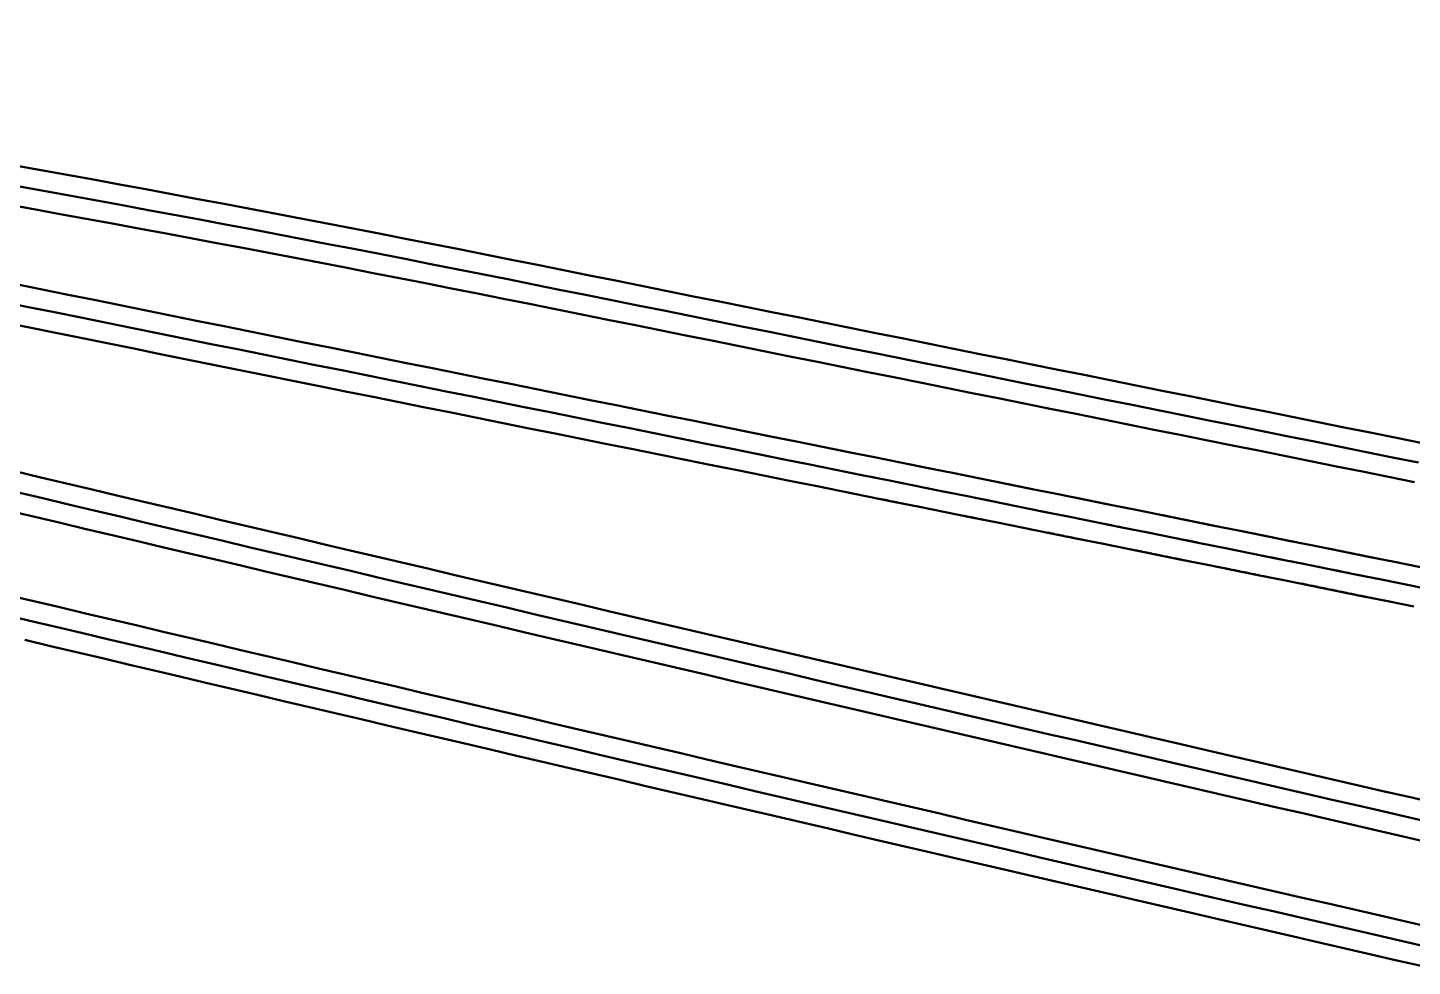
# Model space of a CAD drawing. Header units: millimetres. Extents: x 2688706 to 2690835, y 1254387 to 1255241.
# Drawn here: x 2689380.1 to 2689432.3, y 1254880.9 to 1254916.3 of the extents above; entities that cross this region are included whole.
import ezdxf

# ---------------------------------------------------------------- set-up
doc = ezdxf.new("R2010")
doc.units = ezdxf.units.MM
doc.linetypes.add('STRICHLINIE2', pattern=[0.375, 0.25, -0.125])
doc.linetypes.add('STRICHPUNKT', pattern=[1, 0.5, -0.25, 0, -0.25])
for name, color, linetype in [('A-GL-0017-_____', 1, 'STRICHPUNKT'), ('BS-TR-B-Gleisstrang-LinieGeometrie', 7, 'Continuous'), ('BS-TR-N-Gleisstrang-LinieGeometrie', 7, 'Continuous'), ('L-GL-0017-_____', 2, 'Continuous')]:
    doc.layers.add(name, color=color, linetype=linetype)

# ---------------------------------------------------------------- blocks, each defined once
blk = doc.blocks.new('Weiche-17')
at = {"layer": 'A-GL-0017-_____', "flags": 128}
blk.add_lwpolyline([(475.39812, 22.55147, 0.0004452805455237393), (477.4771005943918, 22.85154517415369, 0.0004311446533847599), (479.5555520255479, 23.15526402969025, 0.0004170087615903658), (481.6334852828953, 23.46250814016927, 0.0004028728696962567), (483.7109119553459, 23.77315915688483, 0.0003887369781241495), (485.7878442110915, 24.08709880788378, 0.0003746010866462676), (487.8642947774185, 24.40420889681944, 0.0003604651954677763), (489.9402769205422, 24.72437130164708, 0.000346329304144427), (492.0158044254583, 25.0474679731669, 0.0003321934130978907), (494.0908915758151, 25.37338093341981, 0.0003180575223168365), (496.1655531338057, 25.70199227392568, 0.0003039216313571017), (498.2398043200633, 26.0331841538751, 0.0002897857408567291), (500.3136607936083, 26.36683879799728, 0.0002756498503714833), (502.3871386317753, 26.70283849451734, 0.0002615139598900753), (504.4602543101777, 27.04106559287578, 0.0002473780694012016), (506.5330246826847, 27.38140250136327, 0.0002332421795430468), (508.6054669614134, 27.72373168464735, 0.0002191062894383296), (510.6775986967368, 28.06793566119826, 0.0002049703990757556), (512.7494377573062, 28.41389700061882, 0.0001908345093100122), (514.8210023100872, 28.7614983208845, 0.0001766986192637953), (516.8923108004108, 29.11062228549875, 0.0001625627293588324), (518.9633819320339, 29.46115160056984, 0.0001484268395837956), (521.0342346472154, 29.81296901181445, 0.0001342909503602223), (523.1048881068024, 30.16595730149421, 0.0001201550603784216), (525.175361670315, 30.5199992852883, 0.0001060191704923567), (527.2456748760712, 30.8749778091149, 9.188328155703875e-05), (529.3158474212829, 31.23077574589596, 7.774739182920805e-05), (531.3858991421828, 31.58727599228089, 6.361150216352739e-05), (533.4558499941514, 31.94436146532986, 4.947561254868681e-05), (535.5257200318508, 32.30191509916348, 3.533972297339609e-05), (537.5955293893616, 32.65981984158449, 2.120383169441323e-05), (539.6652982603255, 33.01795865067623, 7.067940432379707e-06), (541.73506, 33.37619), (576.2267308229154, 39.34672553160775)], format="xyb", dxfattribs=at)
at = {"layer": 'L-GL-0017-_____', "color": 7, "linetype": 'STRICHLINIE2', "lineweight": -3, "flags": 128}
for points in [[(515.5142607307691, 29.63874790143768, 0.0001069314060867551), (516.7673934966211, 29.85014623184088, 8.09323619928805e-06), (516.8704838064721, 29.86756153373901, 0.0001544694978695827), (518.8379837785657, 30.20059416298227, 0.0001484268395838899), (520.9083975033856, 30.55233699410246, 0.0001342909503602398), (522.9786538194329, 30.90525758195736, 0.0001201550603782491), (525.0487720748607, 31.25923880961182, 0.0001060191704924533), (527.1187717977676, 31.61416358327278, 9.188328155697176e-05), (529.1886726762965, 31.96991482904559, 7.774739182908091e-05), (531.2584945388053, 32.32637548966795, 6.361150216358988e-05), (533.3282573339882, 32.68342852120077, 4.94756125485988e-05), (535.3979811109959, 33.04095688965936, 3.533972297336911e-05), (537.4676859996521, 33.39884356766379, 2.120383169454261e-05), (539.5373921905366, 33.7569715310201, 7.067940432603238e-06), (541.6071423147696, 34.11520086987002), (576.0988076214436, 40.08573544661984, 0.0001943700836168629)], [(515.7650262549788, 28.15985670708663, 0.0001067980579275182), (517.0172281042015, 28.37109833915611, 8.102213706150686e-06), (517.120480786666, 28.38854107297084, 0.0001544605133527319), (519.0887800855013, 28.72170903815777, 0.0001484268395839022), (521.1600717910437, 29.07360102952634, 0.0001342909503602423), (523.2311223941701, 29.42665702103159, 0.0001201550603782523), (525.3019512657659, 29.78075976096352, 0.000106019170492445), (527.3725779543763, 30.13579203495738, 9.188328155696866e-05), (529.4430221662668, 30.49163666274762, 7.774739182907797e-05), (531.5133037455544, 30.84817649489196, 6.361150216358481e-05), (533.5834426543192, 31.2052944094612, 4.94756125486014e-05), (535.6534589526918, 31.56287330866689, 3.533972297336848e-05), (537.7233727790544, 31.92079611550253, 2.120383169453489e-05), (539.7932043301053, 32.27894577033294, 7.067940432593374e-06), (541.8629776852667, 32.63717913010623), (576.354654024392, 38.60771561657328, 0.0003281326467472081)]]:
    blk.add_lwpolyline(points, format="xyb", dxfattribs=at)

msp = doc.modelspace()

# ---------------------------------------------------------------- linework, layer by layer
at = {"layer": 'BS-TR-B-Gleisstrang-LinieGeometrie', "lineweight": 50}
for points in [[(2689379.84011408, 1254910.26521981, 454.732999818781), (2689380.81021827, 1254910.09023593, 454.736559704455), (2689381.78014037, 1254909.91424552, 454.74002241612), (2689382.74987933, 1254909.73724878, 454.74338795388), (2689383.71943411, 1254909.55924589, 454.746656317829), (2689384.68880366, 1254909.38023704, 454.749827508065), (2689385.65798695, 1254909.20022244, 454.7529015246799), (2689386.62698292, 1254909.01920227, 454.755878367762), (2689387.59579054, 1254908.83717672, 454.7587580374), (2689388.56440875, 1254908.654146, 454.761540533677), (2689389.53283653, 1254908.4701103, 454.764225856674), (2689390.50107282, 1254908.28506981, 454.76681400647), (2689391.46911659, 1254908.09902475, 454.769304983139), (2689392.43696678, 1254907.9119753, 454.771698786754), (2689393.40462237, 1254907.72392167, 454.773995417387), (2689394.3720823, 1254907.53486407, 454.776194875102), (2689395.33934554, 1254907.34480269, 454.778297159965), (2689396.30641104, 1254907.15373774, 454.780302272035), (2689397.27327776, 1254906.96166942, 454.782210211374), (2689398.23994467, 1254906.76859795, 454.784020978035), (2689399.20641071, 1254906.57452353, 454.785734572072), (2689399.20641, 1254906.57452, 454.78573), (2689400.18721443, 1254906.37703692, 454.787369835765), (2689401.16801886, 1254906.17955385, 454.7889095734599), (2689402.14882329, 1254905.98207077, 454.790349213133), (2689403.12962772, 1254905.7845877, 454.791688754827), (2689404.11043215, 1254905.58710462, 454.792928198582), (2689405.09123658, 1254905.38962155, 454.794067544435), (2689406.07204101, 1254905.19213847, 454.79510679242), (2689407.05284544, 1254904.99465539, 454.796045942569), (2689408.03364987, 1254904.79717232, 454.79688499491), (2689409.0144543, 1254904.59968924, 454.797623949468), (2689409.99525872, 1254904.40220617, 454.7982628062641), (2689410.97606315, 1254904.20472309, 454.798801565319), (2689411.95686758, 1254904.00724002, 454.799240226649), (2689412.93767201, 1254903.80975694, 454.799578790266), (2689413.91847644, 1254903.61227387, 454.7998172561799), (2689414.89928087, 1254903.41479079, 454.799955624401), (2689415.8800853, 1254903.21730771, 454.8), (2689416.86088973, 1254903.01982464, 454.8), (2689417.84169416, 1254902.82234156, 454.8), (2689418.82249859, 1254902.62485849, 454.8), (2689419.80330302, 1254902.42737541, 454.8), (2689420.78410745, 1254902.22989234, 454.8), (2689421.76491188, 1254902.03240926, 454.8), (2689422.74571631, 1254901.83492618, 454.8), (2689423.72652074, 1254901.63744311, 454.8), (2689424.70732517, 1254901.43996003, 454.8), (2689425.6881296, 1254901.24247696, 454.8), (2689426.66893403, 1254901.04499388, 454.8), (2689427.64973846, 1254900.84751081, 454.8), (2689428.63054289, 1254900.65002773, 454.8), (2689429.61134732, 1254900.45254466, 454.8), (2689430.59215174, 1254900.25506158, 454.8), (2689431.57295617, 1254900.0575785, 454.8), (2689432.5537606, 1254899.86009543, 454.8)], [(2689379.19289341, 1254905.92472167, 454.8), (2689380.17609949, 1254905.7247325, 454.8), (2689381.15934941, 1254905.52495898, 454.8), (2689382.14264054, 1254905.32538842, 454.8), (2689383.12597028, 1254905.12600815, 454.8), (2689384.10933601, 1254904.9268055, 454.8), (2689385.09273514, 1254904.72776777, 454.8), (2689386.07616507, 1254904.52888229, 454.8), (2689387.05962322, 1254904.33013638, 454.8), (2689388.043107, 1254904.13151735, 454.8), (2689389.02661384, 1254903.93301251, 454.8), (2689390.01014115, 1254903.73460918, 454.8), (2689390.99368639, 1254903.53629468, 454.8), (2689391.97724697, 1254903.3380563, 454.8), (2689392.96082033, 1254903.13988138, 454.8), (2689393.94440392, 1254902.94175721, 454.8), (2689394.92799518, 1254902.74367112, 454.8), (2689395.91159155, 1254902.5456104, 454.8), (2689396.89519048, 1254902.34756237, 454.8), (2689396.89519, 1254902.34756, 454.8), (2689397.87407611, 1254902.15046317, 454.8), (2689398.85296221, 1254901.95336635, 454.8), (2689399.83184832, 1254901.75626952, 454.8), (2689400.81073443, 1254901.5591727, 454.8), (2689401.78962053, 1254901.36207587, 454.8), (2689402.76850664, 1254901.16497905, 454.8), (2689403.74739275, 1254900.96788222, 454.8), (2689404.72627886, 1254900.7707854, 454.8), (2689405.70516496, 1254900.57368857, 454.8), (2689406.68405107, 1254900.37659175, 454.8), (2689407.66293718, 1254900.17949492, 454.8), (2689408.64182328, 1254899.9823981, 454.8), (2689409.62070939, 1254899.78530127, 454.8), (2689410.5995955, 1254899.58820445, 454.8), (2689411.5784816, 1254899.39110762, 454.8), (2689412.55736771, 1254899.1940108, 454.8), (2689413.53625382, 1254898.99691397, 454.8), (2689414.51513992, 1254898.79981715, 454.8), (2689415.49402603, 1254898.60272032, 454.8), (2689416.47291214, 1254898.4056235, 454.8), (2689417.45179825, 1254898.20852667, 454.8), (2689418.43068435, 1254898.01142985, 454.8), (2689419.40957046, 1254897.81433302, 454.8), (2689420.38845657, 1254897.6172362, 454.8), (2689421.36734267, 1254897.42013937, 454.8), (2689422.34622878, 1254897.22304255, 454.8), (2689423.32511489, 1254897.02594572, 454.8), (2689424.30400099, 1254896.8288489, 454.8), (2689425.2828871, 1254896.63175207, 454.8), (2689426.26177321, 1254896.43465525, 454.8), (2689427.24065931, 1254896.23755842, 454.8), (2689428.21954542, 1254896.0404616, 454.8), (2689429.19843153, 1254895.84336477, 454.8), (2689430.17731764, 1254895.64626795, 454.8), (2689431.15620374, 1254895.44917112, 454.8), (2689432.13508985, 1254895.2520743, 454.8), (2689433.11397596, 1254895.05497747, 454.8)], [(2689379.73935351, 1254898.74486281, 454.8), (2689380.71041285, 1254898.51494023, 454.8), (2689381.68149768, 1254898.28512533, 454.8), (2689382.65260799, 1254898.05541811, 454.8), (2689383.62374376, 1254897.82581856, 454.8), (2689384.59490498, 1254897.59632669, 454.8), (2689385.56609164, 1254897.3669425, 454.8), (2689386.53730373, 1254897.137666, 454.8), (2689387.50854123, 1254896.90849718, 454.8), (2689388.47980414, 1254896.67943606, 454.8), (2689389.45109244, 1254896.45048263, 454.8), (2689390.42240612, 1254896.2216369, 454.8), (2689391.39374517, 1254895.99289886, 454.8), (2689392.36510957, 1254895.76426853, 454.8), (2689393.33649932, 1254895.53574591, 454.8), (2689394.3079144, 1254895.30733099, 454.8), (2689395.2793548, 1254895.07902378, 454.8), (2689396.25082051, 1254894.85082429, 454.8), (2689397.22231152, 1254894.62273251, 454.8), (2689398.19382781, 1254894.39474845, 454.8), (2689399.16536938, 1254894.16687211, 454.8), (2689400.1369362, 1254893.9391035, 454.8), (2689401.10852827, 1254893.71144261, 454.8), (2689402.08014558, 1254893.48388946, 454.8), (2689403.05178812, 1254893.25644404, 454.8), (2689404.02345587, 1254893.02910635, 454.8), (2689404.99514881, 1254892.8018764, 454.8), (2689405.96686695, 1254892.5747542, 454.8), (2689406.93861027, 1254892.34773974, 454.8), (2689407.91037875, 1254892.12083302, 454.8), (2689408.88217238, 1254891.89403406, 454.8), (2689409.85399115, 1254891.66734285, 454.8), (2689410.82583506, 1254891.44075939, 454.8), (2689411.79770408, 1254891.21428369, 454.8), (2689412.7695982, 1254890.98791575, 454.8), (2689413.74151742, 1254890.76165558, 454.8), (2689414.71346172, 1254890.53550317, 454.8), (2689415.68543109, 1254890.30945853, 454.8), (2689416.65742552, 1254890.08352167, 454.8), (2689417.62944499, 1254889.85769257, 454.8), (2689418.6014895, 1254889.63197126, 454.8), (2689419.57355903, 1254889.40635773, 454.8), (2689420.54565357, 1254889.18085198, 454.8), (2689421.5177731, 1254888.95545401, 454.8), (2689422.48991763, 1254888.73016384, 454.8), (2689423.46208712, 1254888.50498145, 454.8), (2689424.43428158, 1254888.27990686, 454.8), (2689425.40650099, 1254888.05494007, 454.8), (2689426.37874533, 1254887.83008108, 454.8), (2689427.35101461, 1254887.60532989, 454.8), (2689428.32330879, 1254887.3806865, 454.8), (2689429.29562788, 1254887.15615092, 454.8), (2689430.26797186, 1254886.93172316, 454.8), (2689431.24034072, 1254886.70740321, 454.8), (2689432.21273444, 1254886.48319107, 454.8), (2689433.18515302, 1254886.25908675, 454.8)], [(2689379.24740999, 1254894.1341723, 454.9946641744081), (2689380.22275072, 1254893.90330237, 454.988184352732), (2689381.19811714, 1254893.67254101, 454.981704531055), (2689382.17350924, 1254893.44188822, 454.975224709378), (2689383.14892701, 1254893.21134399, 454.968744887701), (2689384.12437043, 1254892.98090835, 454.962265066025), (2689385.0998395, 1254892.75058127, 454.955785244348), (2689386.0753342, 1254892.52036278, 454.949305422671), (2689387.05085452, 1254892.29025287, 454.942825600995), (2689388.02640044, 1254892.06025155, 454.936345779318), (2689389.00197196, 1254891.83035882, 454.929865957641), (2689389.97756907, 1254891.60057467, 454.923393927088), (2689390.95319174, 1254891.37089913, 454.917049352438), (2689391.92883997, 1254891.14133217, 454.910872219332), (2689392.90451375, 1254890.91187382, 454.904862527254), (2689393.88021307, 1254890.68252407, 454.8990202757), (2689394.85593791, 1254890.45328293, 454.893345464181), (2689395.83168825, 1254890.22415039, 454.887838092222), (2689396.8074641, 1254889.99512647, 454.882498159361), (2689397.78326543, 1254889.76621116, 454.877325665153), (2689398.75909224, 1254889.53740446, 454.872320609163), (2689399.73494451, 1254889.30870639, 454.867482990973), (2689400.71082223, 1254889.08011694, 454.862812810177), (2689401.68672539, 1254888.85163611, 454.8583100663849), (2689402.66265397, 1254888.62326391, 454.85397475922), (2689403.63860797, 1254888.39500035, 454.849806888319), (2689404.61458737, 1254888.16684541, 454.845806453332), (2689405.59059215, 1254887.93879912, 454.841973453925), (2689406.56662232, 1254887.71086146, 454.838307889778), (2689407.54267785, 1254887.48303244, 454.8348097605819), (2689408.51875874, 1254887.25531207, 454.831479066046), (2689409.49486496, 1254887.02770035, 454.82831580589), (2689410.47099652, 1254886.80019728, 454.82531997985), (2689411.44715339, 1254886.57280286, 454.822491587675), (2689412.42333557, 1254886.3455171, 454.819830629128), (2689413.39954304, 1254886.11834, 454.817337103987), (2689414.37577579, 1254885.89127156, 454.815011012042), (2689415.35203381, 1254885.66431179, 454.812852353098), (2689416.32831708, 1254885.43746068, 454.810861126976), (2689417.30462561, 1254885.21071824, 454.809037333508), (2689418.28095936, 1254884.98408448, 454.807380972542), (2689419.25731833, 1254884.75755939, 454.805892043939), (2689420.23370251, 1254884.53114298, 454.804570547574), (2689421.21011189, 1254884.30483526, 454.803416483337), (2689422.18654645, 1254884.07863622, 454.802429851131), (2689423.16300619, 1254883.85254586, 454.801610650874), (2689424.13949108, 1254883.6265642, 454.800958882497), (2689425.11600112, 1254883.40069122, 454.800474545945), (2689426.0925363, 1254883.17492695, 454.800157641178), (2689427.0690966, 1254882.94927137, 454.80000816817), (2689428.04568201, 1254882.72372449, 454.8), (2689429.02229252, 1254882.49828632, 454.8), (2689429.99892812, 1254882.27295686, 454.8), (2689430.975588799, 1254882.0477361, 454.8), (2689431.95227453, 1254881.82262406, 454.8), (2689432.92898532, 1254881.59762073, 454.8)]]:
    msp.add_polyline3d(points, dxfattribs=at)
at = {"layer": 'BS-TR-N-Gleisstrang-LinieGeometrie', "color": 1, "lineweight": 50, "true_color": 0xff0000}
for points in [[(2689379.6587446, 1254911.05969824, 454.718609333378), (2689380.64528302, 1254910.88209398, 454.72311973275), (2689381.63163352, 1254910.70344906, 454.727502136859), (2689382.61779502, 1254910.52376369, 454.731755947496), (2689383.6037664, 1254910.34303806, 454.735881164872), (2689384.58954658, 1254910.16127237, 454.739877789189), (2689385.57513445, 1254909.97846684, 454.743745820644), (2689386.56052893, 1254909.79462165, 454.74748525943), (2689387.54572891, 1254909.60973702, 454.75109610573), (2689388.53073329, 1254909.42381315, 454.754578359722), (2689389.51554099, 1254909.23685025, 454.757932021579), (2689390.5001509, 1254909.04884853, 454.761157091466), (2689391.48456193, 1254908.85980819, 454.764253569544), (2689392.46877298, 1254908.66972944, 454.767221455962), (2689393.45278296, 1254908.47861251, 454.7700607508701), (2689394.43659078, 1254908.2864576, 454.7727714544069), (2689395.42019533, 1254908.09326492, 454.775353566707), (2689396.40359552, 1254907.89903468, 454.777807087897), (2689397.38679027, 1254907.70376712, 454.780132018099), (2689398.36977846, 1254907.50746244, 454.782328357427), (2689399.35255902, 1254907.31012085, 454.784396105988), (2689399.3525637, 1254907.31014409, 454.784396105988), (2689400.33324738, 1254907.11268532, 454.786331461755), (2689401.31393107, 1254906.91522656, 454.788138747939), (2689402.29461475, 1254906.7177678, 454.7898179646299), (2689403.27529844, 1254906.52030903, 454.791369111912), (2689404.25598212, 1254906.32285027, 454.792792189859), (2689405.23666581, 1254906.1253915, 454.794087198543), (2689406.21734949, 1254905.92793274, 454.795254138028), (2689407.19803318, 1254905.73047398, 454.796293008368), (2689408.17871686, 1254905.53301521, 454.797203809618), (2689409.15940054, 1254905.33555645, 454.797986541821), (2689410.14008423, 1254905.13809769, 454.798641205015), (2689411.12076791, 1254904.94063892, 454.799166837915), (2689412.1014516, 1254904.74318016, 454.799561382186), (2689413.08213528, 1254904.54572139, 454.799824769102), (2689414.06281897, 1254904.34826263, 454.799956998677), (2689415.04350265, 1254904.15080387, 454.799979193127), (2689416.02418634, 1254903.9533451, 454.799979189951), (2689417.00487002, 1254903.75588634, 454.799979186774), (2689417.98555371, 1254903.55842757, 454.799979183598), (2689418.96623739, 1254903.36096881, 454.799979180421), (2689419.94692107, 1254903.16351005, 454.799979177245), (2689420.92760476, 1254902.96605128, 454.799979174068), (2689421.90828844, 1254902.76859252, 454.799979170892), (2689422.88897213, 1254902.57113376, 454.799979167716), (2689423.86965581, 1254902.37367499, 454.799979164539), (2689424.8503395, 1254902.17621623, 454.799979161363), (2689425.83102318, 1254901.97875746, 454.799979158186), (2689426.81170687, 1254901.7812987, 454.79997915501), (2689427.79239055, 1254901.58383994, 454.799979151833), (2689428.77307424, 1254901.38638117, 454.799979148657), (2689429.75375792, 1254901.18892241, 454.799979145481), (2689430.7344416, 1254900.99146364, 454.799979142304), (2689431.71512529, 1254900.79400488, 454.799979139128), (2689432.69580897, 1254900.59654612, 454.799979135951)], [(2689379.39542234, 1254909.58322553, 454.744868928621), (2689380.38031572, 1254909.40589286, 454.747931428751), (2689381.365021701, 1254909.22752249, 454.750848787523), (2689382.34953918, 1254909.04811461, 454.753635400854), (2689383.33386707, 1254908.86766944, 454.756322086099), (2689384.31800427, 1254908.68618716, 454.758910201229), (2689385.3019497, 1254908.50366798, 454.761399746317), (2689386.28570226, 1254908.32011211, 454.763790721437), (2689387.26926085, 1254908.13551974, 454.766083126657), (2689388.2526244, 1254907.94989108, 454.768276962045), (2689389.23579179, 1254907.76322634, 454.770372227665), (2689390.21876195, 1254907.57552572, 454.7723689235769), (2689391.20153378, 1254907.38678943, 454.77426704984), (2689392.18410619, 1254907.19701769, 454.776066606508), (2689393.16647809, 1254907.0062107, 454.7777675936341), (2689394.14864838, 1254906.81436868, 454.779370011269), (2689395.13061599, 1254906.62149183, 454.780873859458), (2689396.11237981, 1254906.42758037, 454.782279138244), (2689397.09393876, 1254906.23263452, 454.78358584767), (2689398.07529175, 1254906.0366545, 454.7847987511039), (2689399.05643768, 1254905.83964051, 454.786053730336), (2689399.05644238, 1254905.83966384, 454.786053730336), (2689400.03712616, 1254905.64220505, 454.787412513367), (2689401.01780995, 1254905.44474627, 454.788870129318), (2689401.99849374, 1254905.24728748, 454.790294013997), (2689402.97917753, 1254905.0498287, 454.791623534366), (2689403.95986131, 1254904.85236992, 454.79285869046), (2689404.9405451, 1254904.65491113, 454.793999482313), (2689405.92122889, 1254904.45745235, 454.795045909955), (2689406.90191267, 1254904.25999356, 454.795997973414), (2689407.88259646, 1254904.06253478, 454.796855672714), (2689408.86328025, 1254903.86507599, 454.7976190078799), (2689409.84396404, 1254903.66761721, 454.798287978932), (2689410.82464782, 1254903.47015842, 454.798862585886), (2689411.80533161, 1254903.27269964, 454.79934282876), (2689412.7860154, 1254903.07524085, 454.799728707565), (2689413.76669919, 1254902.87778207, 454.800020222313), (2689414.74738297, 1254902.68032329, 454.800217373009), (2689415.72806676, 1254902.4828645, 454.800320159661), (2689416.70875055, 1254902.28540572, 454.800335754176), (2689417.68943433, 1254902.08794693, 454.80033378525), (2689418.67011812, 1254901.89048815, 454.800331816324), (2689419.65080191, 1254901.69302936, 454.800329847398), (2689420.6314857, 1254901.49557058, 454.800327878473), (2689421.61216948, 1254901.29811179, 454.800325909547), (2689422.59285327, 1254901.10065301, 454.800323940621), (2689423.57353706, 1254900.90319422, 454.800321971695), (2689424.55422085, 1254900.70573544, 454.800320002769), (2689425.53490463, 1254900.50827666, 454.800318033843), (2689426.51558842, 1254900.31081787, 454.800316064917), (2689427.49627221, 1254900.11335909, 454.800314095991), (2689428.47695599, 1254899.9159003, 454.800312127066), (2689429.45763978, 1254899.71844152, 454.80031015814), (2689430.43832357, 1254899.52098273, 454.800308189214), (2689431.41900736, 1254899.32352395, 454.800306220288), (2689432.39969114, 1254899.12606516, 454.800304251362)], [(2689379.70431208, 1254906.58611471, 454.788613289985), (2689380.68471512, 1254906.38692945, 454.789253559086), (2689381.66514598, 1254906.18788118, 454.7898938281861), (2689382.64560465, 1254905.9889699, 454.790534097287), (2689383.62609109, 1254905.79019563, 454.791174366388), (2689384.60660531, 1254905.59155835, 454.791814635488), (2689385.58714726, 1254905.39305807, 454.792454904589), (2689386.56771695, 1254905.19469481, 454.79309517369), (2689387.54831434, 1254904.99646855, 454.7937354427901), (2689388.52893941, 1254904.79837932, 454.794375711891), (2689389.50959216, 1254904.6004271, 454.795015980991), (2689390.49027255, 1254904.4026119, 454.795656250092), (2689391.47098058, 1254904.20493374, 454.7962965191929), (2689392.45171621, 1254904.0073926, 454.796936788293), (2689392.45171621, 1254904.0073926, 454.796936788293), (2689393.43166643, 1254903.81008091, 454.79757443467), (2689394.41161665, 1254903.61276921, 454.798156275203), (2689395.39156687, 1254903.41545751, 454.798658811389), (2689396.37151709, 1254903.21814582, 454.799082043236), (2689397.35146731, 1254903.02083412, 454.7994259707521), (2689398.33141753, 1254902.82352243, 454.799690593945), (2689399.31136775, 1254902.62621073, 454.799875912819), (2689400.29131797, 1254902.42889903, 454.799981927379), (2689401.27126819, 1254902.23158734, 454.800009688938), (2689402.25121841, 1254902.03427564, 454.800009660099), (2689403.23116863, 1254901.83696394, 454.80000963126), (2689404.21111885, 1254901.63965225, 454.8000096024201), (2689405.19106907, 1254901.44234055, 454.800009573581), (2689406.17101929, 1254901.24502885, 454.800009544742), (2689407.15096951, 1254901.04771716, 454.800009515902), (2689408.13091973, 1254900.85040546, 454.800009487063), (2689409.11086995, 1254900.65309377, 454.800009458223), (2689410.09082017, 1254900.45578207, 454.800009429384), (2689411.07077039, 1254900.25847037, 454.800009400545), (2689412.05072061, 1254900.06115868, 454.800009371705), (2689413.03067083, 1254899.86384698, 454.800009342866), (2689414.01062105, 1254899.66653528, 454.800009314027), (2689414.99057127, 1254899.46922359, 454.800009285187), (2689415.97052149, 1254899.27191189, 454.8000092563481), (2689416.95047171, 1254899.07460019, 454.800009227509), (2689417.93042193, 1254898.8772885, 454.800009198669), (2689418.91037215, 1254898.6799768, 454.80000916983), (2689419.89032237, 1254898.4826651, 454.800009140991), (2689420.87027259, 1254898.28535341, 454.800009112151), (2689421.85022281, 1254898.08804171, 454.800009083312), (2689422.83017303, 1254897.89073002, 454.800009054473), (2689423.81012325, 1254897.69341832, 454.800009025633), (2689424.79007347, 1254897.49610662, 454.800008996794), (2689425.77002369, 1254897.29879493, 454.800008967955), (2689426.74997391, 1254897.10148323, 454.800008939115), (2689427.72992413, 1254896.90417153, 454.800008910276), (2689428.70987435, 1254896.70685984, 454.800008881437), (2689429.68982457, 1254896.50954814, 454.800008852597), (2689430.66977479, 1254896.31223644, 454.800008823758), (2689431.64972501, 1254896.11492475, 454.800008794919), (2689432.62967523, 1254895.91761305, 454.800008766079)], [(2689379.20726761, 1254905.15699257, 454.812283502877), (2689380.2062405, 1254904.95382132, 454.811560566381), (2689381.20524786, 1254904.7508196, 454.810837629885), (2689382.20428965, 1254904.54798743, 454.810114693389), (2689383.20336584, 1254904.3453248, 454.809391756893), (2689384.20247642, 1254904.14283172, 454.808668820397), (2689385.20162135, 1254903.9405082, 454.807945883901), (2689386.20080059, 1254903.73835424, 454.807222947405), (2689387.20001413, 1254903.53636985, 454.806500010909), (2689388.19926194, 1254903.33455504, 454.805777074413), (2689389.19854398, 1254903.13290981, 454.805054137917), (2689390.19786022, 1254902.93143416, 454.80433120142), (2689391.19721064, 1254902.73012811, 454.803608264924), (2689391.19721064, 1254902.73012811, 454.803608264924), (2689392.17772251, 1254902.53270342, 454.802898968481), (2689393.15823438, 1254902.33527872, 454.802190645112), (2689394.13874624, 1254902.13785402, 454.801551424131), (2689395.11925811, 1254901.94042932, 454.8010229872619), (2689396.09976998, 1254901.74300463, 454.800605334488), (2689397.08028184, 1254901.54557993, 454.800298465794), (2689398.06079371, 1254901.34815523, 454.800102381166), (2689399.04130558, 1254901.15073054, 454.800017080599), (2689400.02181744, 1254900.95330584, 454.800013015103), (2689401.00232931, 1254900.75588114, 454.8000129763901), (2689401.98284118, 1254900.55845645, 454.800012937678), (2689402.96335305, 1254900.36103175, 454.800012898965), (2689403.94386491, 1254900.16360705, 454.800012860252), (2689404.92437678, 1254899.96618235, 454.8000128215401), (2689405.90488865, 1254899.76875766, 454.800012782827), (2689406.88540051, 1254899.57133296, 454.800012744114), (2689407.86591238, 1254899.37390826, 454.800012705402), (2689408.84642425, 1254899.17648357, 454.800012666689), (2689409.82693612, 1254898.97905887, 454.800012627977), (2689410.80744798, 1254898.78163417, 454.800012589264), (2689411.78795985, 1254898.58420947, 454.800012550551), (2689412.76847172, 1254898.38678478, 454.800012511839), (2689413.74898358, 1254898.18936008, 454.800012473126), (2689414.72949545, 1254897.99193538, 454.800012434413), (2689415.71000732, 1254897.79451069, 454.800012395701), (2689416.69051918, 1254897.59708599, 454.800012356988), (2689417.67103105, 1254897.39966129, 454.800012318275), (2689418.65154292, 1254897.2022366, 454.800012279563), (2689419.63205479, 1254897.0048119, 454.80001224085), (2689420.61256665, 1254896.8073872, 454.800012202137), (2689421.59307852, 1254896.6099625, 454.800012163425), (2689422.57359039, 1254896.41253781, 454.800012124712), (2689423.55410225, 1254896.21511311, 454.800012086), (2689424.53461412, 1254896.01768841, 454.800012047287), (2689425.51512599, 1254895.82026372, 454.800012008574), (2689426.49563785, 1254895.62283902, 454.800011969862), (2689427.47614972, 1254895.42541432, 454.800011931149), (2689428.45666159, 1254895.22798962, 454.800011892436), (2689429.43717346, 1254895.03056493, 454.800011853724), (2689430.41768532, 1254894.83314023, 454.800011815011), (2689431.39819719, 1254894.63571553, 454.800011776298), (2689432.37870906, 1254894.43829084, 454.800011737586)], [(2689379.66276703, 1254899.53371579, 454.795028478138), (2689380.63470258, 1254899.30355909, 454.795028086736), (2689381.60666366, 1254899.07351019, 454.795027695334), (2689382.57865025, 1254898.8435691, 454.795027303932), (2689383.55066234, 1254898.61373582, 454.79502691253), (2689384.52269991, 1254898.38401035, 454.795026521128), (2689385.49476296, 1254898.15439271, 454.795026129726), (2689386.46685148, 1254897.92488288, 454.795025738324), (2689387.43896544, 1254897.69548088, 454.795025346922), (2689388.41110484, 1254897.4661867, 454.79502495552), (2689389.38326967, 1254897.23700036, 454.795024564118), (2689390.35545991, 1254897.00792184, 454.795024172716), (2689391.32767556, 1254896.77895116, 454.795023781314), (2689392.2999166, 1254896.55008832, 454.795023389912), (2689393.27218301, 1254896.32133332, 454.79502299851), (2689394.2444748, 1254896.09268616, 454.795022607108), (2689395.21679194, 1254895.86414684, 454.795022215706), (2689396.18913442, 1254895.63571538, 454.795021824303), (2689397.16150223, 1254895.40739176, 454.795021432901), (2689398.13389536, 1254895.179176, 454.795021041499), (2689399.1063138, 1254894.9510681, 454.7950206500969), (2689400.07875754, 1254894.72306806, 454.795020258695), (2689401.05122655, 1254894.49517588, 454.795019867293), (2689402.02372084, 1254894.26739157, 454.795019475891), (2689402.99624039, 1254894.03971512, 454.795019084489), (2689403.96878519, 1254893.81214654, 454.795018693087), (2689404.94135522, 1254893.58468584, 454.795018301685), (2689405.91395047, 1254893.35733302, 454.795017910283), (2689406.88657094, 1254893.13008807, 454.795017518881), (2689407.8592166, 1254892.90295101, 454.795017127479), (2689408.83188746, 1254892.67592184, 454.7950167360769), (2689409.80458349, 1254892.44900055, 454.795016344675), (2689410.77730468, 1254892.22218715, 454.795015953273), (2689411.75005102, 1254891.99548164, 454.795015561871), (2689412.72282251, 1254891.76888403, 454.795015170469), (2689413.69561912, 1254891.54239432, 454.795014779067), (2689414.66844084, 1254891.31601252, 454.795014387665), (2689415.64128768, 1254891.08973861, 454.795013996263), (2689416.6141596, 1254890.86357262, 454.795013604861), (2689417.5870566, 1254890.63751453, 454.795013213459), (2689418.55997867, 1254890.41156436, 454.7950128220571), (2689419.5329258, 1254890.1857221, 454.795012430654), (2689420.50589797, 1254889.95998776, 454.795012039252), (2689421.47889517, 1254889.73436135, 454.7950116478501), (2689422.45191739, 1254889.50884285, 454.795011256448), (2689423.42496462, 1254889.28343229, 454.795010865046), (2689424.39803685, 1254889.05812965, 454.795010473644), (2689425.37113406, 1254888.83293495, 454.795010082242), (2689426.34425624, 1254888.60784818, 454.7950096908401), (2689427.31740339, 1254888.38286935, 454.795009299438), (2689428.29057548, 1254888.15799845, 454.795008908036), (2689429.2637725, 1254887.93323551, 454.795008516634), (2689430.23699446, 1254887.70858051, 454.795008125232), (2689431.21024132, 1254887.48403346, 454.7950077338299), (2689432.18351308, 1254887.25959436, 454.795007342428), (2689433.15680974, 1254887.03526321, 454.795006951026)], [(2689379.43631259, 1254898.045968, 454.804996646035), (2689380.40846803, 1254897.81577407, 454.804996637516), (2689381.38064903, 1254897.58568805, 454.804996628996), (2689382.35285555, 1254897.35570996, 454.804996620477), (2689383.3250876, 1254897.12583978, 454.804996611958), (2689384.29734516, 1254896.89607753, 454.804996603438), (2689385.26962822, 1254896.6664232, 454.804996594919), (2689386.24193677, 1254896.4368768, 454.8049965864), (2689387.21427079, 1254896.20743833, 454.804996577881), (2689388.18663027, 1254895.9781078, 454.804996569361), (2689389.1590152, 1254895.74888521, 454.804996560842), (2689390.13142558, 1254895.51977055, 454.804996552323), (2689391.10386138, 1254895.29076384, 454.804996543803), (2689392.07632259, 1254895.06186508, 454.804996535284), (2689393.04880921, 1254894.83307426, 454.804996526765), (2689394.02132121, 1254894.60439139, 454.804996518246), (2689394.9938586, 1254894.37581648, 454.804996509726), (2689395.96642135, 1254894.14734953, 454.804996501207), (2689396.93900946, 1254893.91899053, 454.804996492688), (2689397.91162291, 1254893.6907395, 454.804996484168), (2689398.88426169, 1254893.46259643, 454.804996475649), (2689399.85692579, 1254893.23456134, 454.80499646713), (2689400.82961519, 1254893.00663421, 454.804996458611), (2689401.8023299, 1254892.77881506, 454.804996450091), (2689402.77506988, 1254892.55110388, 454.804996441572), (2689403.74783513, 1254892.32350068, 454.804996433053), (2689404.72062565, 1254892.09600547, 454.804996424533), (2689405.69344141, 1254891.86861824, 454.804996416014), (2689406.66628241, 1254891.641339, 454.804996407495), (2689407.63914862, 1254891.41416775, 454.804996398976), (2689408.61204005, 1254891.18710449, 454.804996390456), (2689409.58495668, 1254890.96014923, 454.804996381937), (2689410.5578985, 1254890.73330197, 454.804996373418), (2689411.53086549, 1254890.50656271, 454.804996364898), (2689412.50385764, 1254890.27993146, 454.804996356379), (2689413.47687495, 1254890.05340821, 454.80499634786), (2689414.44991739, 1254889.82699298, 454.804996339341), (2689415.42298496, 1254889.60068575, 454.804996330821), (2689416.39607765, 1254889.37448654, 454.804996322302), (2689417.36919544, 1254889.14839536, 454.804996313783), (2689418.34233832, 1254888.92241219, 454.804996305263), (2689419.31550628, 1254888.69653705, 454.804996296744), (2689420.2886993, 1254888.47076993, 454.804996288225), (2689421.26191738, 1254888.24511084, 454.804996279706), (2689422.23516051, 1254888.01955979, 454.804996271186), (2689423.20842866, 1254887.79411677, 454.804996262667), (2689424.18172184, 1254887.56878179, 454.804996254148), (2689425.15504002, 1254887.34355485, 454.804996245628), (2689426.12838319, 1254887.11843596, 454.804996237109), (2689427.10175135, 1254886.89342511, 454.80499622859), (2689428.07514449, 1254886.66852231, 454.804996220071), (2689429.04856258, 1254886.44372756, 454.804996211551), (2689430.02200561, 1254886.21904087, 454.804996203032), (2689430.99547359, 1254885.99446224, 454.804996194513), (2689431.96896648, 1254885.76999166, 454.804996185993), (2689432.94248429, 1254885.54562915, 454.804996177474)], [(2689379.40047098, 1254894.86866734, 454.989736862438), (2689380.37529026, 1254894.63791871, 454.983272443277), (2689381.35013521, 1254894.40727854, 454.976808024116), (2689382.32500581, 1254894.17674683, 454.970343604955), (2689383.29990205, 1254893.94632358, 454.963879185793), (2689384.27482392, 1254893.71600879, 454.957414766632), (2689385.24977141, 1254893.48580248, 454.950950347471), (2689386.22474451, 1254893.25570463, 454.9444859283099), (2689387.1997432, 1254893.02571526, 454.938021509148), (2689388.17476747, 1254892.79583437, 454.9315570899871), (2689389.14981732, 1254892.56606195, 454.925092670826), (2689390.12489272, 1254892.33639802, 454.918628251664), (2689391.09999366, 1254892.10684258, 454.912214928543), (2689392.07512014, 1254891.87739562, 454.905984292554), (2689393.05027214, 1254891.64805715, 454.899943010159), (2689394.02544965, 1254891.41882718, 454.894091080709), (2689395.00065266, 1254891.1897057, 454.888425111222), (2689395.97588115, 1254890.96069272, 454.882928038529), (2689396.95113512, 1254890.73178825, 454.877597504422), (2689397.92641455, 1254890.50299228, 454.872433508462), (2689398.90171942, 1254890.27430482, 454.86743605022), (2689399.87704974, 1254890.04572587, 454.862605129281), (2689400.85240547, 1254889.81725543, 454.857940745244), (2689401.82778663, 1254889.58889351, 454.853442897724), (2689402.80319318, 1254889.36064011, 454.849111586346), (2689403.77862512, 1254889.13249523, 454.844946810753), (2689404.75408244, 1254888.90445887, 454.840948570598), (2689405.72956512, 1254888.67653105, 454.83711686555), (2689406.70507315, 1254888.44871175, 454.833451695292), (2689407.68060653, 1254888.22100099, 454.829953059519), (2689408.65616523, 1254887.99339876, 454.826620957942), (2689409.63174925, 1254887.76590507, 454.823455390284), (2689410.60735857, 1254887.53851993, 454.820456356283), (2689411.58299319, 1254887.31124333, 454.81762385569), (2689412.55865309, 1254887.08407527, 454.814957888271), (2689413.53433825, 1254886.85701577, 454.812458453804), (2689414.51004867, 1254886.63006482, 454.810125552082), (2689415.48578434, 1254886.40322243, 454.807959182912), (2689416.46154523, 1254886.17648859, 454.805959346114), (2689417.43733135, 1254885.94986332, 454.804126041522), (2689418.41314267, 1254885.72334661, 454.802459268985), (2689419.38897919, 1254885.49693847, 454.800959028363), (2689420.36484089, 1254885.27063889, 454.799625319533), (2689421.34072776, 1254885.0444479, 454.798458142385), (2689422.31663979, 1254884.81836547, 454.79745749682), (2689423.29257697, 1254884.59239163, 454.796623382758), (2689424.26853929, 1254884.36652636, 454.795955800127), (2689425.24452673, 1254884.14076968, 454.795454748874), (2689426.22053927, 1254883.91512159, 454.795120228956), (2689427.19657692, 1254883.68958208, 454.794952240345), (2689428.17263966, 1254883.46415117, 454.794930849969), (2689429.14872746, 1254883.23882886, 454.794931178509), (2689430.12484034, 1254883.01361514, 454.794931507048), (2689431.10097826, 1254882.78851002, 454.794931835588), (2689432.07714122, 1254882.5635135, 454.794932164127), (2689433.05332921, 1254882.3386256, 454.794932492667)], [(2689380.03182104, 1254893.17778726, 454.993513022026), (2689381.00677222, 1254892.94712168, 454.98705540818), (2689381.98174906, 1254892.71656458, 454.980597794335), (2689382.95675155, 1254892.48611595, 454.9741401804901), (2689383.93177967, 1254892.2557758, 454.967682566645), (2689384.90683341, 1254892.02554413, 454.9612249528), (2689385.88191276, 1254891.79542094, 454.954767338955), (2689386.8570177, 1254891.56540623, 454.9483097251099), (2689387.83214823, 1254891.33550002, 454.941852111265), (2689388.80730434, 1254891.10570229, 454.93539449742), (2689389.782486, 1254890.87601306, 454.928936883574), (2689390.75769321, 1254890.64643233, 454.922480644118), (2689391.73292596, 1254890.41696009, 454.916158776988), (2689392.70818423, 1254890.18759636, 454.910058988242), (2689393.68346802, 1254889.95834114, 454.904181276981), (2689394.6587773, 1254889.72919442, 454.8985245876401), (2689395.63411207, 1254889.50015621, 454.893023423644), (2689396.60947232, 1254889.27122652, 454.887688228641), (2689397.58485803, 1254889.04240534, 454.88251900219), (2689398.5602692, 1254888.81369269, 454.877515743867), (2689399.5357058, 1254888.58508855, 454.872678453258), (2689400.51116784, 1254888.35659295, 454.868007129966), (2689401.48665528, 1254888.12820587, 454.863501773607), (2689402.46216813, 1254887.89992732, 454.859162383809), (2689403.43770638, 1254887.6717573, 454.854988960214), (2689404.41327, 1254887.44369582, 454.850981502481), (2689405.38885899, 1254887.21574288, 454.847140010278), (2689406.36447333, 1254886.98789848, 454.84346448329), (2689407.34011302, 1254886.76016263, 454.839954921213), (2689408.31577804, 1254886.53253533, 454.83661132376), (2689409.29146838, 1254886.30501657, 454.833433690653), (2689410.26718402, 1254886.07760637, 454.830422021634), (2689411.24292496, 1254885.85030473, 454.8275763164521), (2689412.21869119, 1254885.62311164, 454.824896574873), (2689413.19448268, 1254885.39602712, 454.822382796678), (2689414.17029943, 1254885.16905116, 454.8200349816599), (2689415.14614143, 1254884.94218377, 454.817853129624), (2689416.12200866, 1254884.71542495, 454.815837240392), (2689417.09790112, 1254884.4887747, 454.813987313797), (2689418.07381878, 1254884.26223303, 454.8123033496869), (2689419.04976165, 1254884.03579994, 454.810785347924), (2689420.0257297, 1254883.80947543, 454.809433308382), (2689421.00172292, 1254883.5832595, 454.808247230951), (2689421.97774131, 1254883.35715216, 454.807227115533), (2689422.95378484, 1254883.13115341, 454.806372962042), (2689423.92985352, 1254882.90526325, 454.805684770411), (2689424.90594732, 1254882.67948169, 454.805162540581), (2689425.88206623, 1254882.45380873, 454.804806272509), (2689426.85821025, 1254882.22824437, 454.804615966167), (2689427.83437935, 1254882.00278861, 454.804581989315), (2689428.81057353, 1254881.77744146, 454.804584082103), (2689429.78679278, 1254881.55220292, 454.804586174891), (2689430.76303708, 1254881.32707299, 454.804588267679), (2689431.73930642, 1254881.10205167, 454.804590360467), (2689432.71560079, 1254880.87713898, 454.804592453255)]]:
    msp.add_polyline3d(points, dxfattribs=at)

# ---------------------------------------------------------------- block references
at = {"extrusion": (0.007932368216736263, 0.05957805116233021, 0.9981921324846099), "rotation": 166.3885862963343}
msp.add_blockref('Weiche-17', (-2499718.199598709, -1596043.225042499, 96552.05314291664), dxfattribs=at)

doc.saveas('drawing.dxf')
